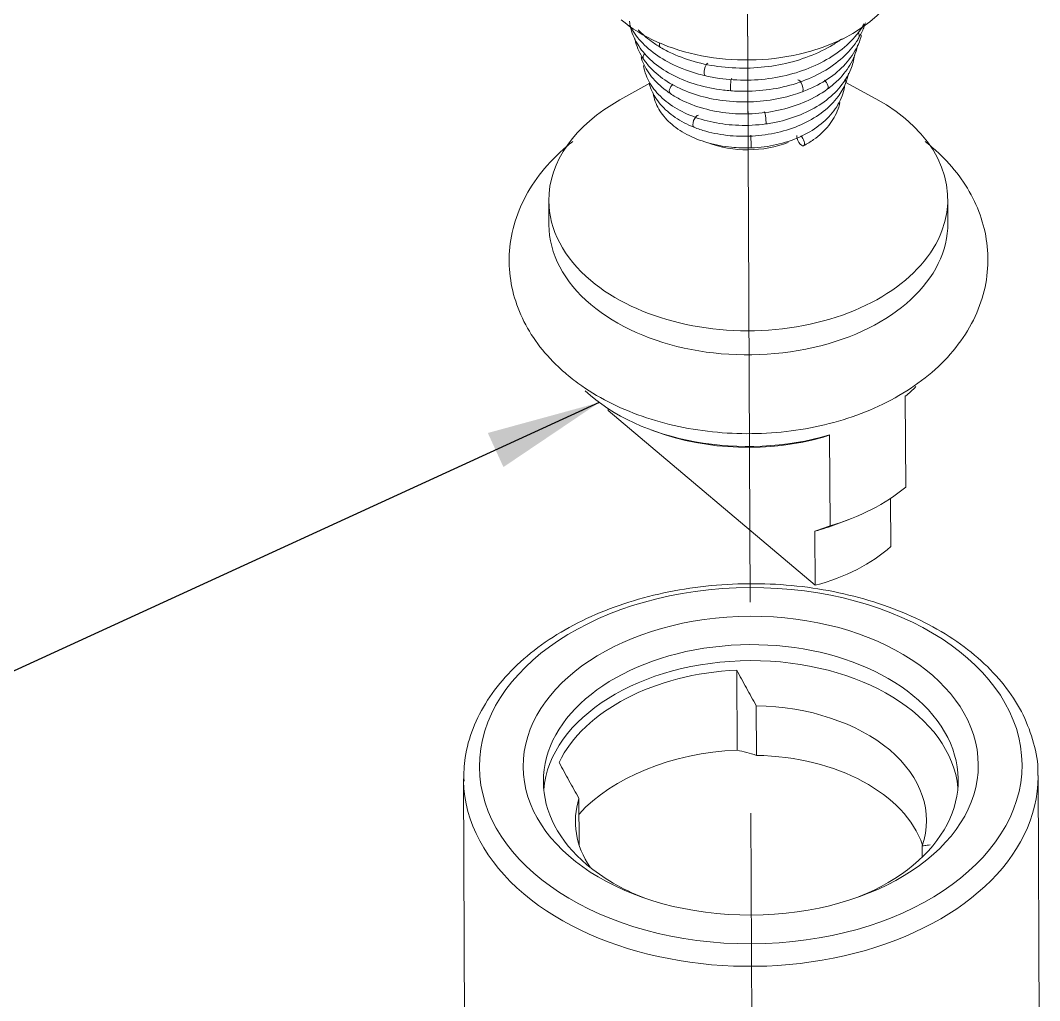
# Model space of a CAD drawing. Extents: x 10170 to 11010, y -16669 to -16075.
# Drawn here: x 10569.07 to 10591.43, y -16238.42 to -16216.94 of the extents above; entities that cross this region are included whole.
import ezdxf

# ---------------------------------------------------------------- set-up
doc = ezdxf.new("R2010")
doc.units = 0
doc.header["$MEASUREMENT"] = 0
doc.linetypes.add('CENTER', pattern=[47.5, 22, -8.5, 8.5, -8.5])
doc.linetypes.add('HIDDEN2', pattern=[4.7625, 3.175, -1.5875])
doc.layers.get('0').update_dxf_attribs({"linetype": 'CONTINUOUS'})
doc.layers.add('1', color=4, linetype='HIDDEN2', lineweight=13)
doc.styles.add('ROMANS', font='Gulim.ttf')
doc.dimstyles.new('STANDARD$7', dxfattribs={"dimtxt": 3.5, "dimasz": 2.5, "dimexe": 0.3, "dimexo": 0.5, "dimgap": 0.8, "dimtad": 3, "dimlfac": 0.5, "dimdsep": 46, "dimtxsty": 'ROMANS', "dimcen": 0, "dimclrd": 2, "dimclre": 2, "dimclrt": 4, "dimadec": 0, "dimazin": 0, "dimtfac": 1, "dimtmove": 0, "dimatfit": 3, "dimfxl": 0, "dimtolj": 1, "dimarcsym": 0})

msp = doc.modelspace()

# ---------------------------------------------------------------- linework, layer by layer
at = {"layer": '1', "color": 1, "linetype": 'CENTER', "lineweight": 13}
for p, q in [((10585.07487, -16229.68769), (10584.94758, -16200.33342)), ((10585.03199, -16219.79959), (10584.98904, -16209.89439)), ((10585.19032, -16256.31374), (10585.0718, -16228.98092))]:
    msp.add_line(p, q, dxfattribs=at)
at = {"layer": '1', "color": 1, "linetype": 'Continuous', "lineweight": 13}
for p, q in [((10583.11159, -16217.52734), (10583.11161, -16217.52736)), ((10582.7417, -16217.78844), (10582.74173, -16217.78848)), ((10584.08501, -16218.14761), (10584.08502, -16218.14761)), ((10583.32794, -16218.54097), (10583.32797, -16218.54099)), ((10586.22264, -16218.50181), (10586.22265, -16218.50181)), ((10586.76713, -16218.44637), (10586.76714, -16218.44636)), ((10585.42266, -16219.20525), (10585.42266, -16219.20525)), ((10585.09943, -16219.73059), (10585.09943, -16219.73059))]:
    msp.add_line(p, q, dxfattribs=at)
at = {"layer": '1', "color": 7, "linetype": 'Continuous', "lineweight": 18}
for p, q in [((10582.88039, -16218.31316), (10582.22107, -16218.67854)), ((10587.83309, -16218.65421), (10587.177, -16218.29802)), ((10589.41388, -16221.37808), (10589.41159, -16220.84985)), ((10580.66167, -16220.88779), (10580.66396, -16221.41602)), ((10580.66396, -16221.41587), (10580.66396, -16221.41602)), ((10588.48884, -16227.16676), (10588.48021, -16225.17572)), ((10581.96319, -16225.44782), (10581.96337, -16225.48944)), ((10581.96337, -16225.48944), (10586.50349, -16229.31928)), ((10582.89766, -16225.9098), (10583.00155, -16225.94801)), ((10586.82945, -16228.01535), (10586.82082, -16226.0243)), ((10588.16288, -16228.4707), (10588.15829, -16227.41206)), ((10586.96899, -16227.97988), (10587.22786, -16227.88211)), ((10586.50349, -16229.31928), (10586.49834, -16228.13076)), ((10584.79015, -16232.93077), (10584.78255, -16231.17613)), ((10585.21153, -16231.95904), (10585.21624, -16233.04711)), ((10578.79162, -16233.56466), (10578.82661, -16241.63359)), ((10591.42649, -16241.57895), (10591.3915, -16233.51003)), ((10581.32708, -16235.0104), (10581.32266, -16233.99111)), ((10588.85279, -16235.27667), (10588.85172, -16235.02974))]:
    msp.add_line(p, q, dxfattribs=at)
for centre, major_axis, ratio, start_param, end_param in [((10585.01338, -16215.50728), (-3.49997, -0.01518), 0.65615933, 0.65683219, 3.1416355), ((10585.03663, -16220.86882), (-4.37496, -0.01897), 0.65615933, 5.40858934, 6.28318531), ((10585.03663, -16220.86882), (-4.37496, -0.01897), 0.65615933, 0.65683224, 4.01607831), ((10586.18502, -16219.56), (0.06614, -0.12339), 0.4321641, 3.51868784, 6.28318531), ((10586.18502, -16219.56), (0.06614, -0.12339), 0.4321641, 0, 2.20363409), ((10585.02689, -16218.62384), (-1.74998, -0.00759), 0.65615933, 1.04560442, 2.09872502), ((10585.03663, -16220.86882), (-4.37496, -0.01897), 0.65615933, 0, 0.65683236), ((10585.03892, -16221.39705), (-4.37496, -0.01897), 0.65615933, 0, 0.65683236), ((10585.03892, -16221.39705), (-4.37496, -0.01897), 0.65615933, 0.65683224, 3.14163574), ((10585.04762, -16223.40433), (-4.37496, -0.01897), 0.65615933, 0.60568782, 1.98526277), ((10585.04762, -16223.40433), (-4.37496, -0.01897), 0.65615933, 2.46999447, 2.5616562), ((10585.04831, -16223.5628), (4.16496, 0.01806), 0.65615933, 4.19579939, 5.11437067), ((10585.05626, -16225.39538), (-4.37496, -0.01897), 0.65615933, 1.98526277, 2.46999447), ((10585.05797, -16225.79155), (-3.84996, -0.01669), 0.65615933, 1.95140199, 2.08736583), ((10585.06313, -16226.98007), (-3.84996, -0.01669), 0.65615933, 1.95140199, 2.50385525), ((10585.09186, -16233.60564), (-4.54996, -0.01973), 0.65615933, 2.11423668, 6.28318531), ((10585.09338, -16233.95618), (4.54996, 0.01973), 0.65615933, 0.0587515, 3.08282898), ((10585.09384, -16234.06182), (-4.40996, -0.01912), 0.65615933, 4.7801903, 5.97524876), ((10585.09567, -16234.48441), (-3.84996, -0.01669), 0.65615933, 2.91740362, 4.67944627), ((10585.10144, -16235.81646), (4.40996, 0.01912), 0.65615933, 1.63859765, 2.5964557), ((10585.10039, -16235.57248), (3.84996, 0.01669), 0.65615933, 0.21706491, 1.53785362), ((10585.09186, -16233.60564), (-4.54996, -0.01973), 0.65615933, 0, 0.65683224), ((10585.09567, -16234.48441), (-3.84996, -0.01669), 0.65615933, 6.08004574, 6.69062572), ((10585.09186, -16233.60564), (-4.54996, -0.01973), 0.65615933, 0.65683237, 1.02744219)]:
    msp.add_ellipse(centre, major_axis=major_axis, ratio=ratio, start_param=start_param, end_param=end_param, dxfattribs=at)
at = {"layer": '1', "color": 1, "linetype": 'Continuous', "lineweight": 13}
for centre, major_axis, ratio, start_param, end_param in [((10587.34193, -16217.24648), (0.12099, -0.07043), 0.68332557, 0.00058844, 1.12782996), ((10583.18305, -16217.40696), (-0.07146, -0.12039), 0.53686524, 5.21687843, 6.28318531), ((10582.85749, -16217.70975), (-0.11579, -0.07869), 0.71239413, 5.01485679, 6.28318531), ((10584.11678, -16218.01126), (-0.03177, -0.13635), 0.27130806, 3.19911268, 6.28318531), ((10583.40562, -16218.4245), (-0.07768, -0.11647), 0.55785411, 4.26942939, 6.28318531), ((10584.66329, -16218.33877), (-0.01097, -0.13957), 0.12246951, 3.25159185, 6.28265456), ((10586.17383, -16218.3706), (0.04882, -0.13121), 0.34897714, 0, 3.11046478), ((10586.68498, -16218.333), (0.08215, -0.11336), 0.52624069, 0, 1.96595538), ((10587.04152, -16218.26466), (0.1296, -0.05296), 0.71962491, 0.00040908, 0.87877994), ((10583.8988, -16219.14795), (-0.05206, -0.12996), 0.437673, 3.27580367, 6.2827055), ((10585.40354, -16219.06656), (0.01912, -0.13869), 0.1043748, 0, 2.95833735), ((10585.09476, -16219.59067), (0.00467, -0.13992), 0.01427015, 0, 3.15382702), ((10585.09156, -16233.53735), (6.29994, 0.02732), 0.65615933, 3.15253307, 3.79842496), ((10585.09156, -16233.53735), (6.29994, 0.02732), 0.65615933, 3.79842496, 6.28318531), ((10585.09156, -16233.53735), (6.29994, 0.02732), 0.65615933, 0, 0.00465721)]:
    msp.add_ellipse(centre, major_axis=major_axis, ratio=ratio, start_param=start_param, end_param=end_param, dxfattribs=at)
msp.add_ellipse((10585.09042, -16233.27323), major_axis=(-5.94994, -0.0258), ratio=0.65615933, dxfattribs=at)
at = {"layer": '1', "color": 7, "linetype": 'Continuous', "lineweight": 18}
msp.add_ellipse((10585.09042, -16233.27323), major_axis=(4.99046, 0.02164), ratio=0.65615933, dxfattribs=at)
for points, knots in [([(10582.42791, -16216.95063), (10582.43663, -16217.0252), (10582.47998, -16217.22886), (10582.64366, -16217.55067), (10582.95972, -16217.88288), (10583.38706, -16218.15766), (10583.90469, -16218.3597), (10584.34479, -16218.44884), (10584.59764, -16218.47404), (10584.65233, -16218.47834)], [0, 0, 0, 0, 0.09362702, 0.26144282, 0.43106846, 0.60370831, 0.77794276, 0.95240994, 1, 1, 1, 1]), ([(10582.43465, -16217.03896), (10582.45701, -16217.08415), (10582.5531, -16217.25449), (10582.78886, -16217.53046), (10583.20217, -16217.82757), (10583.65203, -16218.02971), (10583.95969, -16218.11835), (10584.08501, -16218.14761)], [0, 0, 0, 0, 0.0870468, 0.33343613, 0.58416782, 0.8374208, 1, 1, 1, 1]), ([(10584.08501, -16218.14761), (10584.18871, -16218.17171), (10584.492, -16218.22864), (10585.01907, -16218.26206), (10585.64362, -16218.20378), (10586.23783, -16218.05045), (10586.7707, -16217.8089), (10587.21489, -16217.48981), (10587.45962, -16217.20784), (10587.56144, -16217.04152), (10587.57836, -16217.01188)], [0, 0, 0, 0, 0.07800206, 0.22581111, 0.37385409, 0.5220466, 0.67049783, 0.81928132, 0.96813529, 1, 1, 1, 1]), ([(10587.46292, -16217.31691), (10587.50508, -16217.24448), (10587.55649, -16217.13726), (10587.59371, -16217.02625), (10587.60397, -16216.9911)], [0, 0, 0, 0, 0.6859696, 1, 1, 1, 1]), ([(10582.62351, -16217.14344), (10582.70698, -16217.2317), (10582.8606, -16217.3664), (10583.03915, -16217.48436), (10583.11159, -16217.52734)], [0, 0, 0, 0, 0.61685666, 1, 1, 1, 1]), ([(10586.22265, -16218.50181), (10586.31642, -16218.4669), (10586.57629, -16218.35516), (10586.95811, -16218.11515), (10587.30204, -16217.7617), (10587.46059, -16217.46345), (10587.51192, -16217.29383), (10587.51958, -16217.265)], [0, 0, 0, 0, 0.14120628, 0.40927525, 0.67816672, 0.94561088, 1, 1, 1, 1]), ([(10582.54704, -16217.33561), (10582.55219, -16217.36128), (10582.58925, -16217.51772), (10582.65932, -16217.66674), (10582.7417, -16217.78844)], [0, 0, 0, 0, 0.16316887, 1, 1, 1, 1]), ([(10583.11159, -16217.52734), (10583.19435, -16217.57637), (10583.4435, -16217.70688), (10583.91233, -16217.87243), (10584.52261, -16217.97905), (10585.15895, -16217.99185), (10585.78927, -16217.91003), (10586.38275, -16217.73732), (10586.80965, -16217.53002), (10587.02928, -16217.38358), (10587.09217, -16217.3375)], [0, 0, 0, 0, 0.07594479, 0.21940825, 0.36302447, 0.50660373, 0.65022307, 0.79399603, 0.93804722, 1, 1, 1, 1]), ([(10584.65233, -16218.47834), (10584.75918, -16218.48668), (10585.06779, -16218.49797), (10585.58521, -16218.45424), (10586.16822, -16218.30735), (10586.69175, -16218.07216), (10587.11724, -16217.76647), (10587.3508, -16217.49847), (10587.44619, -16217.34562), (10587.46292, -16217.31691)], [0, 0, 0, 0, 0.09250656, 0.26797818, 0.44389784, 0.62014555, 0.79682747, 0.9623592, 1, 1, 1, 1]), ([(10586.76714, -16218.44636), (10586.84047, -16218.39324), (10587.03606, -16218.23198), (10587.2888, -16217.92262), (10587.40312, -16217.63673), (10587.4334, -16217.48444), (10587.43566, -16217.47206)], [0, 0, 0, 0, 0.20277136, 0.58552577, 0.96634609, 1, 1, 1, 1]), ([(10582.68456, -16217.73685), (10582.69278, -16217.76486), (10582.74384, -16217.91664), (10582.89635, -16218.17781), (10583.13751, -16218.40759), (10583.29499, -16218.51901), (10583.32794, -16218.54097)], [0, 0, 0, 0, 0.09107204, 0.49681851, 0.89821655, 1, 1, 1, 1]), ([(10585.42266, -16219.20525), (10585.52309, -16219.19136), (10585.80746, -16219.13899), (10586.25688, -16218.99112), (10586.71609, -16218.73111), (10587.075, -16218.39948), (10587.28921, -16218.04607), (10587.35255, -16217.80543), (10587.36549, -16217.70177)], [0, 0, 0, 0, 0.09955473, 0.28857546, 0.47843095, 0.6688058, 0.85864655, 1, 1, 1, 1]), ([(10582.73555, -16217.92467), (10582.74796, -16217.99631), (10582.80122, -16218.1903), (10582.98034, -16218.49165), (10583.31007, -16218.79256), (10583.74506, -16219.02886), (10584.26037, -16219.18537), (10584.83499, -16219.25261), (10585.22206, -16219.23237), (10585.42266, -16219.20525)], [0, 0, 0, 0, 0.08274051, 0.23047678, 0.38006911, 0.53244755, 0.68613428, 0.83993746, 1, 1, 1, 1]), ([(10582.7417, -16217.78844), (10582.78617, -16217.85356), (10582.92819, -16218.03042), (10583.24288, -16218.28801), (10583.71257, -16218.52162), (10584.2583, -16218.67441), (10584.84868, -16218.73715), (10585.44955, -16218.70669), (10585.90896, -16218.60941), (10586.15596, -16218.5266), (10586.22265, -16218.50181)], [0, 0, 0, 0, 0.07743579, 0.22032416, 0.3646352, 0.50974577, 0.65484144, 0.79991283, 0.94511974, 1, 1, 1, 1]), ([(10587.17112, -16218.31762), (10587.19965, -16218.24764), (10587.22236, -16218.17243), (10587.2369, -16218.09572), (10587.23778, -16218.09092)], [0, 0, 0, 0, 0.93747044, 1, 1, 1, 1]), ([(10582.86403, -16218.31565), (10582.87544, -16218.36149), (10582.92869, -16218.52506), (10583.09426, -16218.79046), (10583.41917, -16219.0729), (10583.69448, -16219.21678), (10583.84674, -16219.27791)], [0, 0, 0, 0, 0.11265748, 0.40662112, 0.70607945, 1, 1, 1, 1]), ([(10583.84674, -16219.27791), (10583.93064, -16219.31142), (10584.17985, -16219.39607), (10584.63479, -16219.47967), (10585.19869, -16219.48311), (10585.75363, -16219.39121), (10586.26419, -16219.20872), (10586.69793, -16218.94597), (10587.00384, -16218.63905), (10587.12889, -16218.41922), (10587.17112, -16218.31762)], [0, 0, 0, 0, 0.07204772, 0.20828754, 0.34467775, 0.48115689, 0.61789249, 0.75507326, 0.89272907, 1, 1, 1, 1]), ([(10585.09943, -16219.73059), (10585.19683, -16219.72729), (10585.47445, -16219.70485), (10585.92435, -16219.60385), (10586.39861, -16219.39211), (10586.78422, -16219.09985), (10587.05214, -16218.7444), (10587.1389, -16218.47972), (10587.15676, -16218.3458)], [0, 0, 0, 0, 0.09512359, 0.27555737, 0.45678773, 0.63859721, 0.82033245, 1, 1, 1, 1]), ([(10582.94804, -16218.52135), (10582.94886, -16218.52735), (10582.96729, -16218.65182), (10583.05456, -16218.8889), (10583.30935, -16219.19603), (10583.67684, -16219.44854), (10584.13746, -16219.63153), (10584.6282, -16219.72461), (10584.95213, -16219.7353), (10585.09943, -16219.73059)], [0, 0, 0, 0, 0.00841002, 0.17464129, 0.3413991, 0.51240293, 0.68627368, 0.86065056, 1, 1, 1, 1]), ([(10583.32794, -16218.54097), (10583.40119, -16218.5897), (10583.62288, -16218.71893), (10584.04904, -16218.88256), (10584.61062, -16218.98571), (10585.19854, -16218.99334), (10585.77709, -16218.90505), (10586.31865, -16218.72323), (10586.62467, -16218.5487), (10586.76714, -16218.44636)], [0, 0, 0, 0, 0.08092251, 0.23326562, 0.38592245, 0.53857664, 0.69131589, 0.84429369, 1, 1, 1, 1]), ([(10586.25116, -16219.68339), (10586.3282, -16219.64209), (10586.53676, -16219.51322), (10586.82122, -16219.24972), (10586.98636, -16218.96036), (10587.03674, -16218.78413), (10587.04678, -16218.7377)], [0, 0, 0, 0, 0.18329885, 0.53047398, 0.87736875, 1, 1, 1, 1]), ([(10581.18763, -16219.59137), (10581.084, -16219.67217), (10580.79031, -16219.92251), (10580.37741, -16220.38684), (10580.02178, -16221.00373), (10579.81901, -16221.654), (10579.77021, -16222.30906), (10579.86695, -16222.94512), (10580.09768, -16223.54667), (10580.45193, -16224.10314), (10580.79565, -16224.47108), (10581.00839, -16224.65698), (10581.04655, -16224.68915)], [0, 0, 0, 0, 0.06259078, 0.18544533, 0.30570535, 0.42190642, 0.53411206, 0.64386984, 0.75294722, 0.86332981, 0.97597067, 1, 1, 1, 1]), ([(10581.04655, -16224.68915), (10581.15512, -16224.78048), (10581.46731, -16225.01946), (10582.04496, -16225.35664), (10582.79706, -16225.66246), (10583.6106, -16225.87551), (10584.46291, -16225.9908), (10585.33108, -16226.0059), (10586.19303, -16225.92023), (10587.02735, -16225.73457), (10587.8131, -16225.45076), (10588.52941, -16225.0716), (10589.15375, -16224.6022), (10589.66234, -16224.05259), (10590.03318, -16223.44076), (10590.25198, -16222.79258), (10590.31639, -16222.13681), (10590.23413, -16221.49795), (10590.01677, -16220.89236), (10589.67424, -16220.32989), (10589.28998, -16219.9034), (10589.01794, -16219.67042), (10588.9198, -16219.59327)], [0, 0, 0, 0, 0.03019538, 0.08317036, 0.13651239, 0.19007309, 0.24362298, 0.2971706, 0.35081009, 0.4046339, 0.45875938, 0.51326134, 0.56804354, 0.62256761, 0.67602923, 0.72773262, 0.77762688, 0.8263451, 0.87468737, 0.9235148, 0.97356641, 1, 1, 1, 1]), ([(10591.38391, -16233.48924), (10591.38636, -16233.46395), (10591.40473, -16233.22543), (10591.30982, -16232.77311), (10591.08721, -16232.1542), (10590.71922, -16231.56819), (10590.22956, -16231.02623), (10589.62269, -16230.53951), (10588.91286, -16230.11939), (10588.11626, -16229.77588), (10587.25174, -16229.51675), (10586.33919, -16229.34753), (10585.39903, -16229.27163), (10584.452, -16229.29056), (10583.51893, -16229.40398), (10582.62026, -16229.60973), (10581.77576, -16229.90394), (10581.00416, -16230.28114), (10580.32308, -16230.73428), (10579.74919, -16231.25438), (10579.29684, -16231.83023), (10578.98047, -16232.44729), (10578.81178, -16233.04917), (10578.7946, -16233.43915), (10578.80343, -16233.61387)], [0, 0, 0, 0, 0.00550934, 0.05201944, 0.09849502, 0.145279, 0.19256369, 0.24030337, 0.28833054, 0.33648408, 0.38465201, 0.43279929, 0.48092763, 0.52905355, 0.57719871, 0.62538107, 0.67362383, 0.72194249, 0.77033323, 0.81873368, 0.86699802, 0.91491358, 0.96228066, 1, 1, 1, 1]), ([(10584.78255, -16231.17613), (10584.85299, -16231.3071), (10584.92388, -16231.43787), (10585.03107, -16231.63365), (10585.06694, -16231.69885), (10585.139, -16231.8291), (10585.1752, -16231.89416), (10585.21153, -16231.95904)], [0, 0, 0, 0, 0.5, 0.5, 0.75, 0.75, 1, 1, 1, 1]), ([(10584.79015, -16232.93077), (10584.86066, -16232.94861), (10584.93139, -16232.96712), (10585.07338, -16233.00577), (10585.14466, -16233.02593), (10585.21624, -16233.04711)], [0, 0, 0, 0, 0.5, 0.5, 1, 1, 1, 1]), ([(10580.88751, -16233.20301), (10580.9589, -16233.33489), (10581.03077, -16233.46656), (10581.13949, -16233.66365), (10581.17588, -16233.72927), (10581.24902, -16233.86037), (10581.28577, -16233.92584), (10581.32266, -16233.99111)], [0, 0, 0, 0, 0.5, 0.5, 0.75, 0.75, 1, 1, 1, 1]), ([(10589.02343, -16235.00845), (10589.00213, -16235.01144), (10588.98079, -16235.01431), (10588.92365, -16235.02165), (10588.88775, -16235.0259), (10588.85172, -16235.02974)], [0, 0, 0, 0, 0.37468243, 0.37468243, 1, 1, 1, 1])]:
    msp.add_open_spline(points, degree=3, knots=knots, dxfattribs=at)
for points in [[(10586.82082, -16226.0243), (10586.77682, -16226.03986), (10586.73279, -16226.05535), (10586.68873, -16226.07077)], [(10586.82945, -16228.01535), (10586.71931, -16228.0543), (10586.60897, -16228.09283), (10586.49834, -16228.13076)]]:
    msp.add_open_spline(points, degree=3, dxfattribs=at)

# ---------------------------------------------------------------- leaders
at = {"color": 4, "annotation_type": 0, "has_hookline": 1, "hookline_direction": 1, "text_width": 9.71704}
msp.add_leader([(10581.7678, -16225.31227), (10555.36164, -16237.40912), (10552.86164, -16237.40912)], dimstyle='STANDARD$7', override={"dimgap": 0.8, "dimtad": 0}, dxfattribs=at)

doc.saveas('drawing.dxf')
